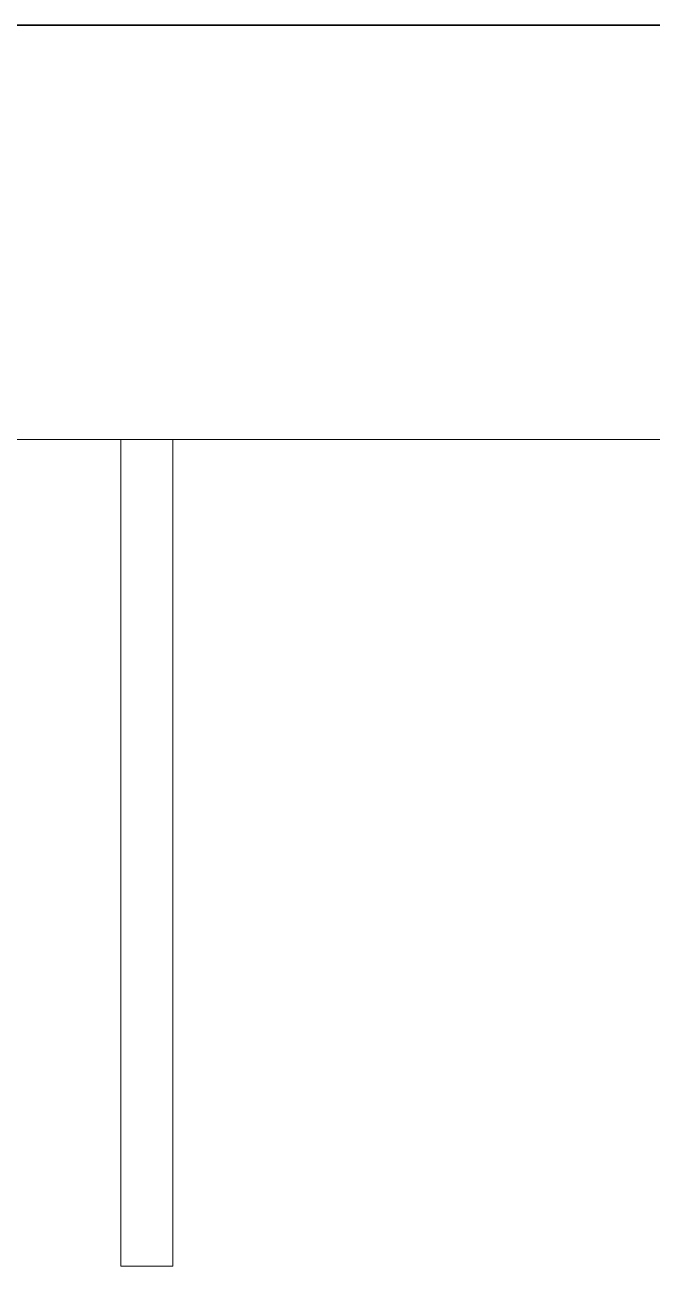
# Model space of a CAD drawing. Header units: millimetres. Extents: x -4000 to 187956, y -58990 to 162485.
# Drawn here: x 159114 to 159417, y 1500 to 2100 of the extents above; entities that cross this region are included whole.
import ezdxf

# ---------------------------------------------------------------- set-up
doc = ezdxf.new("R2010")
doc.units = ezdxf.units.MM
doc.layers.add('A-WALL', color=113, linetype='Continuous', lineweight=13)

# ---------------------------------------------------------------- blocks, each defined once
blk = doc.blocks.new('CMF2_NHAXUONG_A_rvt-1-FFS - TANG 1')
at = {"layer": 'A-WALL', "color": 35, "lineweight": 15}
for p, q in [((159999.89, 2099.5), (156700.36, 2099.5)), ((158784.91, 1899.5), (159160.05, 1899.5)), ((159160.05, 1899.5), (159160.05, 1499.9)), ((159185.05, 1899.5), (159569.18, 1899.5)), ((159185.05, 1499.9), (159185.05, 1899.5)), ((159185.05, 1499.9), (159160.05, 1499.9))]:
    blk.add_line(p, q, dxfattribs=at)
at = {"layer": 'A-WALL', "color": 50, "lineweight": 15}
for p, q in [((156700.36, 2099.5), (159999.89, 2099.5)), ((158249.53, 2099.9), (159999.89, 2099.9)), ((159160.05, 1899.5), (158360.05, 1899.5)), ((159160.05, 1499.9), (159160.05, 1899.5)), ((159999.89, 1899.5), (159185.05, 1899.5)), ((159185.05, 1899.5), (159185.05, 1499.9)), ((159185.05, 1499.9), (159160.05, 1499.9))]:
    blk.add_line(p, q, dxfattribs=at)
at = {"layer": 'A-WALL', "color": 53, "lineweight": 15}
blk.add_line((159160.05, 1899.5), (159185.05, 1899.5), dxfattribs=at)
blk.add_line((159160.05, 1899.5), (159185.05, 1899.5), dxfattribs=at)

msp = doc.modelspace()

# ---------------------------------------------------------------- block references
at = {"lineweight": 5}
msp.add_blockref('CMF2_NHAXUONG_A_rvt-1-FFS - TANG 1', (0, 0), dxfattribs=at)

doc.saveas('drawing.dxf')
